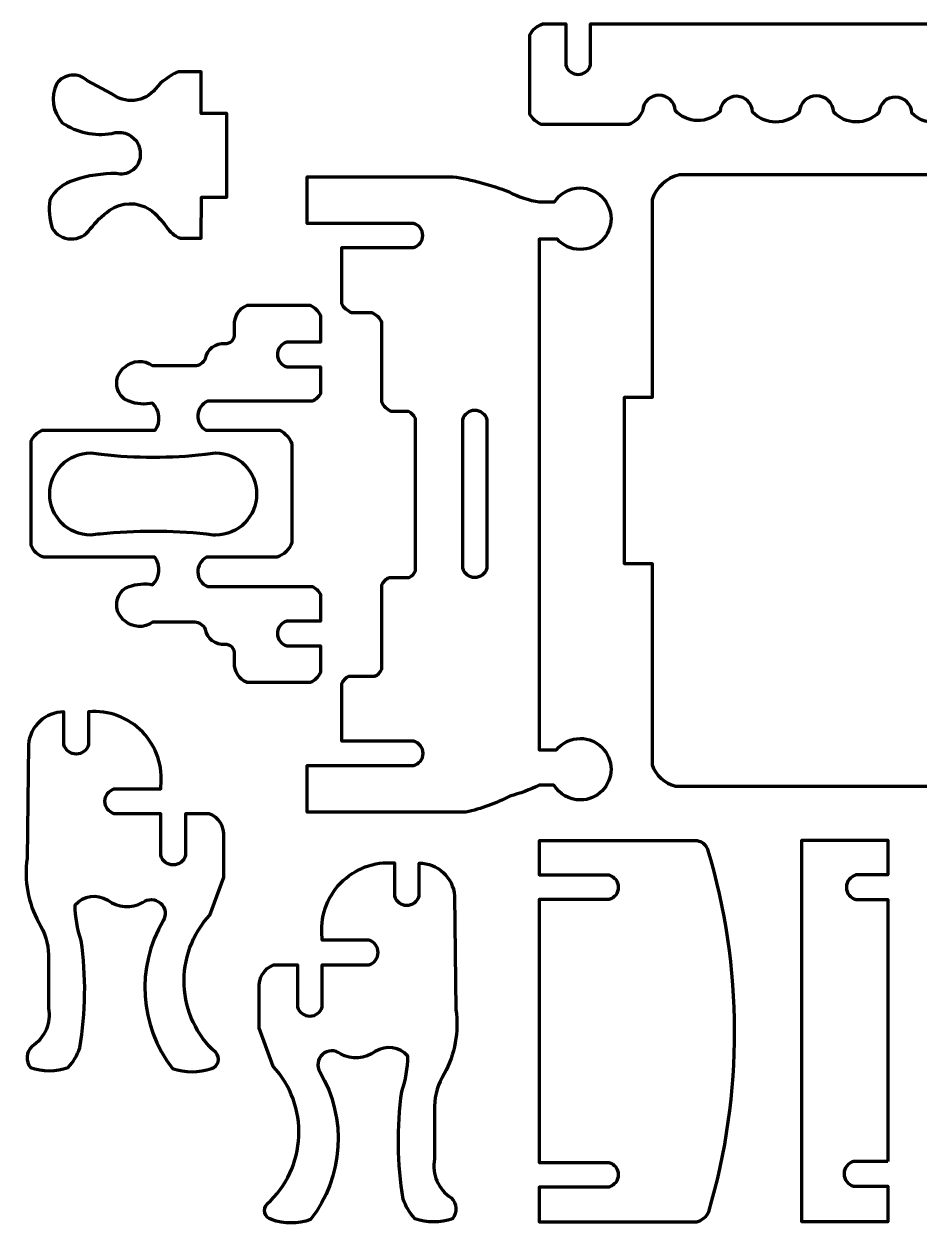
# Model space of a CAD drawing. Header units: centimetres. Extents: x -10.2 to 13.4, y -14.3 to 23.3.
# Drawn here: x -10.11 to 1.56, y -14.27 to 1.37 of the extents above; entities that cross this region are included whole.
import ezdxf

# ---------------------------------------------------------------- set-up
doc = ezdxf.new("R2010")
doc.units = ezdxf.units.CM
doc.header["$MEASUREMENT"] = 0
doc.layers.add('Laag 1', color=7, linetype='Continuous')

msp = doc.modelspace()

# ---------------------------------------------------------------- linework, layer by layer
at = {"layer": 'Laag 1', "lineweight": 100}
for points, knots in [([(6.45982, 1.37192), (6.45982, 1.37192), (6.45982, 0.88635), (6.45982, 0.88635), (6.45982, 0.88635), (6.43966, 0.81418), (6.3739, 0.76427), (6.29897, 0.76427), (6.29897, 0.76427), (6.22404, 0.76427), (6.15828, 0.81418), (6.13813, 0.88635), (6.13813, 0.88635), (6.13813, 0.88635), (6.13813, 1.37192), (6.13813, 1.37192), (6.13813, 1.37192), (6.13813, 1.37192), (-2.72941, 1.37192), (-2.72941, 1.37192), (-2.72941, 1.37192), (-2.72941, 1.37192), (-2.72941, 0.83779), (-2.72941, 0.83779), (-2.72941, 0.83779), (-2.74956, 0.76563), (-2.81532, 0.71571), (-2.89025, 0.71571), (-2.89025, 0.71571), (-2.96518, 0.71571), (-3.03094, 0.76562), (-3.05109, 0.83779), (-3.05109, 0.83779), (-3.05109, 0.83779), (-3.05109, 1.37192), (-3.05109, 1.37192), (-3.05109, 1.37192), (-3.05109, 1.37192), (-3.35282, 1.37192), (-3.35282, 1.37192), (-3.35282, 1.37192), (-3.42526, 1.34958), (-3.48522, 1.29826), (-3.51845, 1.23013), (-3.51845, 1.23013), (-3.51845, 1.23013), (-3.51844, 0.19443), (-3.51844, 0.19443), (-3.51844, 0.19443), (-3.48293, 0.13554), (-3.43023, 0.08893), (-3.36743, 0.0609), (-3.36743, 0.0609), (-3.36743, 0.0609), (-2.2314, 0.0609), (-2.2314, 0.0609), (-2.2314, 0.0609), (-2.14868, 0.09452), (-2.0831, 0.1602), (-2.04963, 0.24298), (-2.04963, 0.24298), (-2.04357, 0.3559), (-1.95026, 0.44434), (-1.83719, 0.44434), (-1.83719, 0.44434), (-1.72412, 0.44434), (-1.63081, 0.35589), (-1.62476, 0.24298), (-1.62476, 0.24298), (-1.54997, 0.16231), (-1.44548, 0.11566), (-1.33548, 0.11384), (-1.33548, 0.11384), (-1.22548, 0.11203), (-1.11951, 0.15519), (-1.04209, 0.23335), (-1.04209, 0.23335), (-1.03348, 0.34612), (-0.93816, 0.43245), (-0.82509, 0.42989), (-0.82509, 0.42989), (-0.71202, 0.42733), (-0.62071, 0.33676), (-0.61722, 0.22371), (-0.61722, 0.22371), (-0.53794, 0.14099), (-0.42833, 0.09421), (-0.31375, 0.09421), (-0.31375, 0.09421), (-0.19917, 0.09421), (-0.08955, 0.14098), (-0.01027, 0.22371), (-0.01027, 0.22371), (-0.00388, 0.34307), (0.09477, 0.43657), (0.2143, 0.43657), (0.2143, 0.43657), (0.33383, 0.43657), (0.43247, 0.34307), (0.43887, 0.22371), (0.43887, 0.22371), (0.51495, 0.14268), (0.6208, 0.0962), (0.73194, 0.09506), (0.73194, 0.09506), (0.84309, 0.09392), (0.94988, 0.13819), (1.02761, 0.21764), (1.02761, 0.21764), (1.03536, 0.33209), (1.13127, 0.42045), (1.24595, 0.41884), (1.24595, 0.41884), (1.36065, 0.41722), (1.45402, 0.32618), (1.45854, 0.21157), (1.45854, 0.21157), (1.53466, 0.13216), (1.63988, 0.08725), (1.74988, 0.08725), (1.74988, 0.08725), (1.85989, 0.08725), (1.96511, 0.13215), (2.04122, 0.21157), (2.04122, 0.21157), (2.04727, 0.32449), (2.14058, 0.41293), (2.25365, 0.41293), (2.25365, 0.41293), (2.36672, 0.41293), (2.46003, 0.32448), (2.46608, 0.21157), (2.46608, 0.21157), (2.54171, 0.13169), (2.64666, 0.08614), (2.75666, 0.08546), (2.75666, 0.08546), (2.86666, 0.0848), (2.97216, 0.12906), (3.04875, 0.208), (3.04875, 0.208), (3.05575, 0.32086), (3.14981, 0.40853), (3.26288, 0.40758), (3.26288, 0.40758), (3.37595, 0.40663), (3.46852, 0.3174), (3.47362, 0.20444), (3.47362, 0.20444), (3.55132, 0.12337), (3.65873, 0.07753), (3.77102, 0.07753), (3.77102, 0.07753), (3.88331, 0.07753), (3.99073, 0.12337), (4.06843, 0.20444), (4.06843, 0.20444), (4.07466, 0.32058), (4.17063, 0.41155), (4.28693, 0.41155), (4.28693, 0.41155), (4.40324, 0.41155), (4.49921, 0.32057), (4.50543, 0.20444), (4.50543, 0.20444), (4.58154, 0.12503), (4.68677, 0.08012), (4.79677, 0.08012), (4.79677, 0.08012), (4.90677, 0.08012), (5.012, 0.12502), (5.0881, 0.20444), (5.0881, 0.20444), (5.10014, 0.31181), (5.18765, 0.39496), (5.2955, 0.40148), (5.2955, 0.40148), (5.40334, 0.408), (5.50024, 0.33598), (5.52511, 0.23084), (5.52511, 0.23084), (5.56209, 0.15407), (5.62604, 0.09357), (5.70475, 0.0609), (5.70475, 0.0609), (5.70475, 0.0609), (6.82244, 0.0609), (6.82244, 0.0609), (6.82244, 0.0609), (6.86682, 0.0852), (6.9016, 0.12386), (6.9211, 0.17054), (6.9211, 0.17054), (6.9211, 0.17054), (6.9211, 1.2316), (6.9211, 1.2316), (6.9211, 1.2316), (6.89876, 1.29627), (6.84883, 1.34768), (6.78484, 1.37191), (6.78484, 1.37191), (6.78484, 1.37191), (6.45982, 1.37192), (6.45982, 1.37192)], [0, 0, 0, 0, 0.01923077, 0.01923077, 0.01923077, 0.01923077, 0.03846154, 0.03846154, 0.03846154, 0.03846154, 0.05769231, 0.05769231, 0.05769231, 0.05769231, 0.07692308, 0.07692308, 0.07692308, 0.07692308, 0.09615385, 0.09615385, 0.09615385, 0.09615385, 0.11538462, 0.11538462, 0.11538462, 0.11538462, 0.13461538, 0.13461538, 0.13461538, 0.13461538, 0.15384615, 0.15384615, 0.15384615, 0.15384615, 0.17307692, 0.17307692, 0.17307692, 0.17307692, 0.19230769, 0.19230769, 0.19230769, 0.19230769, 0.21153846, 0.21153846, 0.21153846, 0.21153846, 0.23076923, 0.23076923, 0.23076923, 0.23076923, 0.25, 0.25, 0.25, 0.25, 0.26923077, 0.26923077, 0.26923077, 0.26923077, 0.28846154, 0.28846154, 0.28846154, 0.28846154, 0.30769231, 0.30769231, 0.30769231, 0.30769231, 0.32692308, 0.32692308, 0.32692308, 0.32692308, 0.34615385, 0.34615385, 0.34615385, 0.34615385, 0.36538462, 0.36538462, 0.36538462, 0.36538462, 0.38461538, 0.38461538, 0.38461538, 0.38461538, 0.40384615, 0.40384615, 0.40384615, 0.40384615, 0.42307692, 0.42307692, 0.42307692, 0.42307692, 0.44230769, 0.44230769, 0.44230769, 0.44230769, 0.46153846, 0.46153846, 0.46153846, 0.46153846, 0.48076923, 0.48076923, 0.48076923, 0.48076923, 0.5, 0.5, 0.5, 0.5, 0.51923077, 0.51923077, 0.51923077, 0.51923077, 0.53846154, 0.53846154, 0.53846154, 0.53846154, 0.55769231, 0.55769231, 0.55769231, 0.55769231, 0.57692308, 0.57692308, 0.57692308, 0.57692308, 0.59615385, 0.59615385, 0.59615385, 0.59615385, 0.61538462, 0.61538462, 0.61538462, 0.61538462, 0.63461538, 0.63461538, 0.63461538, 0.63461538, 0.65384615, 0.65384615, 0.65384615, 0.65384615, 0.67307692, 0.67307692, 0.67307692, 0.67307692, 0.69230769, 0.69230769, 0.69230769, 0.69230769, 0.71153846, 0.71153846, 0.71153846, 0.71153846, 0.73076923, 0.73076923, 0.73076923, 0.73076923, 0.75, 0.75, 0.75, 0.75, 0.76923077, 0.76923077, 0.76923077, 0.76923077, 0.78846154, 0.78846154, 0.78846154, 0.78846154, 0.80769231, 0.80769231, 0.80769231, 0.80769231, 0.82692308, 0.82692308, 0.82692308, 0.82692308, 0.84615385, 0.84615385, 0.84615385, 0.84615385, 0.86538462, 0.86538462, 0.86538462, 0.86538462, 0.88461538, 0.88461538, 0.88461538, 0.88461538, 0.90384615, 0.90384615, 0.90384615, 0.90384615, 0.92307692, 0.92307692, 0.92307692, 0.92307692, 0.94230769, 0.94230769, 0.94230769, 0.94230769, 0.96153846, 0.96153846, 0.96153846, 0.96153846, 1, 1, 1, 1]), ([(-8.10699, 0.74675), (-8.10699, 0.74675), (-7.80351, 0.74675), (-7.80351, 0.74675), (-7.80351, 0.74675), (-7.80351, 0.74675), (-7.80351, 0.20657), (-7.80351, 0.20657), (-7.80351, 0.20657), (-7.80351, 0.20657), (-7.46969, 0.20657), (-7.46969, 0.20657), (-7.46969, 0.20657), (-7.46969, 0.20657), (-7.46969, -0.88594), (-7.46969, -0.88594), (-7.46969, -0.88594), (-7.46969, -0.88594), (-7.79744, -0.88594), (-7.79744, -0.88594), (-7.79744, -0.88594), (-7.79744, -0.88594), (-7.80351, -1.42006), (-7.80351, -1.42006), (-7.80351, -1.42006), (-7.80351, -1.42006), (-8.07057, -1.42006), (-8.07057, -1.42006), (-8.07057, -1.42006), (-8.14805, -1.39117), (-8.21407, -1.33793), (-8.25872, -1.26832), (-8.25872, -1.26832), (-8.31863, -1.18385), (-8.39015, -1.10826), (-8.47116, -1.04375), (-8.47116, -1.04375), (-8.63356, -0.9411), (-8.84169, -0.94589), (-8.9992, -1.05589), (-8.9992, -1.05589), (-9.09283, -1.1251), (-9.17655, -1.20679), (-9.24805, -1.29867), (-9.24805, -1.29867), (-9.30408, -1.3827), (-9.39927, -1.43216), (-9.50025, -1.4297), (-9.50025, -1.4297), (-9.60122, -1.42723), (-9.69388, -1.3732), (-9.74575, -1.28653), (-9.74575, -1.28653), (-9.78053, -1.16847), (-9.79086, -1.04455), (-9.7761, -0.92236), (-9.7761, -0.92236), (-9.70889, -0.79518), (-9.59271, -0.70092), (-9.45442, -0.66137), (-9.45442, -0.66137), (-9.27819, -0.60342), (-9.09366, -0.57472), (-8.90816, -0.5764), (-8.90816, -0.5764), (-8.84038, -0.59317), (-8.76867, -0.58118), (-8.71004, -0.54324), (-8.71004, -0.54324), (-8.65142, -0.5053), (-8.61109, -0.44482), (-8.59862, -0.37611), (-8.59862, -0.37611), (-8.58792, -0.29786), (-8.60511, -0.21837), (-8.64717, -0.15154), (-8.64717, -0.15154), (-8.72343, -0.05491), (-8.85187, -0.01614), (-8.96886, -0.05443), (-8.96886, -0.05443), (-9.19331, -0.09353), (-9.42416, -0.04344), (-9.61222, 0.08517), (-9.61222, 0.08517), (-9.73784, 0.22454), (-9.76663, 0.42606), (-9.68506, 0.59501), (-9.68506, 0.59501), (-9.64003, 0.65773), (-9.56997, 0.69779), (-9.49309, 0.70478), (-9.49309, 0.70478), (-9.4162, 0.71178), (-9.34007, 0.685), (-9.28447, 0.63143), (-9.28447, 0.63143), (-9.28447, 0.63143), (-8.97493, 0.46756), (-8.97493, 0.46756), (-8.97493, 0.46756), (-8.8909, 0.39796), (-8.78236, 0.36516), (-8.67385, 0.37658), (-8.67385, 0.37658), (-8.56534, 0.388), (-8.46602, 0.44268), (-8.39832, 0.52825), (-8.39832, 0.52825), (-8.31906, 0.62226), (-8.21943, 0.69698), (-8.10699, 0.74675)], [0, 0, 0, 0, 0.03448276, 0.03448276, 0.03448276, 0.03448276, 0.06896552, 0.06896552, 0.06896552, 0.06896552, 0.10344828, 0.10344828, 0.10344828, 0.10344828, 0.13793103, 0.13793103, 0.13793103, 0.13793103, 0.17241379, 0.17241379, 0.17241379, 0.17241379, 0.20689655, 0.20689655, 0.20689655, 0.20689655, 0.24137931, 0.24137931, 0.24137931, 0.24137931, 0.27586207, 0.27586207, 0.27586207, 0.27586207, 0.31034483, 0.31034483, 0.31034483, 0.31034483, 0.34482759, 0.34482759, 0.34482759, 0.34482759, 0.37931034, 0.37931034, 0.37931034, 0.37931034, 0.4137931, 0.4137931, 0.4137931, 0.4137931, 0.44827586, 0.44827586, 0.44827586, 0.44827586, 0.48275862, 0.48275862, 0.48275862, 0.48275862, 0.51724138, 0.51724138, 0.51724138, 0.51724138, 0.55172414, 0.55172414, 0.55172414, 0.55172414, 0.5862069, 0.5862069, 0.5862069, 0.5862069, 0.62068966, 0.62068966, 0.62068966, 0.62068966, 0.65517241, 0.65517241, 0.65517241, 0.65517241, 0.68965517, 0.68965517, 0.68965517, 0.68965517, 0.72413793, 0.72413793, 0.72413793, 0.72413793, 0.75862069, 0.75862069, 0.75862069, 0.75862069, 0.79310345, 0.79310345, 0.79310345, 0.79310345, 0.82758621, 0.82758621, 0.82758621, 0.82758621, 0.86206897, 0.86206897, 0.86206897, 0.86206897, 0.89655172, 0.89655172, 0.89655172, 0.89655172, 0.93103448, 0.93103448, 0.93103448, 0.93103448, 1, 1, 1, 1]), ([(-3.79157, -0.81614), (-4.027, -0.72193), (-4.2727, -0.65572), (-4.5236, -0.61889), (-4.5236, -0.61889), (-4.5236, -0.61889), (-6.41966, -0.61889), (-6.41966, -0.61889), (-6.41966, -0.61889), (-6.41966, -0.61889), (-6.41966, -1.22584), (-6.41966, -1.22584), (-6.41966, -1.22584), (-6.41966, -1.22584), (-5.03582, -1.22584), (-5.03582, -1.22584), (-5.03582, -1.22584), (-4.96425, -1.24483), (-4.91443, -1.3096), (-4.91443, -1.38364), (-4.91443, -1.38364), (-4.91443, -1.45768), (-4.96426, -1.52246), (-5.03582, -1.54145), (-5.03582, -1.54145), (-5.03582, -1.54145), (-5.97052, -1.54144), (-5.97052, -1.54144), (-5.97052, -1.54144), (-5.97052, -1.54144), (-5.97052, -2.27308), (-5.97052, -2.27308), (-5.97052, -2.27308), (-5.9432, -2.32801), (-5.89577, -2.37031), (-5.83808, -2.39118), (-5.83808, -2.39118), (-5.83808, -2.39118), (-5.58059, -2.39117), (-5.58059, -2.39117), (-5.58059, -2.39117), (-5.52028, -2.41268), (-5.47216, -2.45913), (-5.44855, -2.51864), (-5.44855, -2.51864), (-5.44855, -2.51864), (-5.44855, -3.55468), (-5.44855, -3.55468), (-5.44855, -3.55468), (-5.42533, -3.61169), (-5.37932, -3.65638), (-5.32166, -3.67792), (-5.32166, -3.67792), (-5.32166, -3.67792), (-5.10172, -3.67791), (-5.10172, -3.67791), (-5.10172, -3.67791), (-5.06073, -3.69529), (-5.02831, -3.72822), (-5.01154, -3.76947), (-5.01154, -3.76947), (-5.01154, -3.76947), (-5.01154, -5.74738), (-5.01154, -5.74738), (-5.01154, -5.74738), (-5.02373, -5.78816), (-5.05322, -5.82154), (-5.09219, -5.83866), (-5.09219, -5.83866), (-5.09219, -5.83866), (-5.34994, -5.83866), (-5.34994, -5.83866), (-5.34994, -5.83866), (-5.39311, -5.85832), (-5.42801, -5.89252), (-5.44855, -5.93529), (-5.44855, -5.93529), (-5.44855, -5.93529), (-5.44855, -7.03652), (-5.44855, -7.03652), (-5.44855, -7.03652), (-5.46625, -7.07867), (-5.50133, -7.11108), (-5.54474, -7.12539), (-5.54474, -7.12539), (-5.54474, -7.12539), (-5.87634, -7.12539), (-5.87634, -7.12539), (-5.87634, -7.12539), (-5.9198, -7.14729), (-5.95342, -7.18474), (-5.97052, -7.23031), (-5.97052, -7.23031), (-5.97052, -7.23031), (-5.97052, -7.97512), (-5.97052, -7.97512), (-5.97052, -7.97512), (-5.97052, -7.97512), (-5.03582, -7.97512), (-5.03582, -7.97512), (-5.03582, -7.97512), (-4.96293, -7.99271), (-4.91157, -8.05794), (-4.91157, -8.13293), (-4.91157, -8.13293), (-4.91157, -8.20791), (-4.96293, -8.27314), (-5.03582, -8.29073), (-5.03582, -8.29073), (-5.03582, -8.29073), (-6.41966, -8.29073), (-6.41966, -8.29073), (-6.41966, -8.29073), (-6.41966, -8.29073), (-6.41966, -8.89768), (-6.41966, -8.89768), (-6.41966, -8.89768), (-6.41966, -8.89768), (-4.353, -8.89768), (-4.353, -8.89768), (-4.353, -8.89768), (-4.15446, -8.85467), (-3.96258, -8.78527), (-3.78247, -8.69132), (-3.78247, -8.69132), (-3.64985, -8.65454), (-3.52085, -8.60579), (-3.39706, -8.54565), (-3.39706, -8.54565), (-3.33343, -8.54565), (-3.26985, -8.54565), (-3.20635, -8.54565), (-3.20635, -8.54565), (-3.13634, -8.66199), (-3.00874, -8.73988), (-2.86294, -8.73988), (-2.86294, -8.73988), (-2.6417, -8.73988), (-2.46235, -8.56053), (-2.46235, -8.33929), (-2.46235, -8.33929), (-2.46235, -8.11805), (-2.6417, -7.9387), (-2.86294, -7.9387), (-2.86294, -7.9387), (-2.98733, -7.9387), (-3.09848, -7.9954), (-3.17196, -8.08437), (-3.17196, -8.08437), (-3.17196, -8.08437), (-3.39705, -8.08437), (-3.39705, -8.08437), (-3.39705, -8.08437), (-3.39705, -8.08437), (-3.39705, -1.43219), (-3.39705, -1.43219), (-3.39705, -1.43219), (-3.39705, -1.43219), (-3.16151, -1.43219), (-3.16151, -1.43219), (-3.16151, -1.43219), (-3.08807, -1.5142), (-2.98152, -1.56573), (-2.86294, -1.56573), (-2.86294, -1.56573), (-2.6417, -1.56572), (-2.46235, -1.38638), (-2.46235, -1.16514), (-2.46235, -1.16514), (-2.46235, -0.9439), (-2.6417, -0.76455), (-2.86294, -0.76455), (-2.86294, -0.76455), (-3.00356, -0.76455), (-3.12726, -0.83701), (-3.19874, -0.94664), (-3.19874, -0.94664), (-3.19874, -0.94664), (-3.39705, -0.94664), (-3.39705, -0.94664), (-3.39705, -0.94664), (-3.53472, -0.92465), (-3.66795, -0.88059), (-3.79157, -0.81614)], [0, 0, 0, 0, 0.0212766, 0.0212766, 0.0212766, 0.0212766, 0.04255319, 0.04255319, 0.04255319, 0.04255319, 0.06382979, 0.06382979, 0.06382979, 0.06382979, 0.08510638, 0.08510638, 0.08510638, 0.08510638, 0.10638298, 0.10638298, 0.10638298, 0.10638298, 0.12765957, 0.12765957, 0.12765957, 0.12765957, 0.14893617, 0.14893617, 0.14893617, 0.14893617, 0.17021277, 0.17021277, 0.17021277, 0.17021277, 0.19148936, 0.19148936, 0.19148936, 0.19148936, 0.21276596, 0.21276596, 0.21276596, 0.21276596, 0.23404255, 0.23404255, 0.23404255, 0.23404255, 0.25531915, 0.25531915, 0.25531915, 0.25531915, 0.27659574, 0.27659574, 0.27659574, 0.27659574, 0.29787234, 0.29787234, 0.29787234, 0.29787234, 0.31914894, 0.31914894, 0.31914894, 0.31914894, 0.34042553, 0.34042553, 0.34042553, 0.34042553, 0.36170213, 0.36170213, 0.36170213, 0.36170213, 0.38297872, 0.38297872, 0.38297872, 0.38297872, 0.40425532, 0.40425532, 0.40425532, 0.40425532, 0.42553191, 0.42553191, 0.42553191, 0.42553191, 0.44680851, 0.44680851, 0.44680851, 0.44680851, 0.46808511, 0.46808511, 0.46808511, 0.46808511, 0.4893617, 0.4893617, 0.4893617, 0.4893617, 0.5106383, 0.5106383, 0.5106383, 0.5106383, 0.53191489, 0.53191489, 0.53191489, 0.53191489, 0.55319149, 0.55319149, 0.55319149, 0.55319149, 0.57446809, 0.57446809, 0.57446809, 0.57446809, 0.59574468, 0.59574468, 0.59574468, 0.59574468, 0.61702128, 0.61702128, 0.61702128, 0.61702128, 0.63829787, 0.63829787, 0.63829787, 0.63829787, 0.65957447, 0.65957447, 0.65957447, 0.65957447, 0.68085106, 0.68085106, 0.68085106, 0.68085106, 0.70212766, 0.70212766, 0.70212766, 0.70212766, 0.72340426, 0.72340426, 0.72340426, 0.72340426, 0.74468085, 0.74468085, 0.74468085, 0.74468085, 0.76595745, 0.76595745, 0.76595745, 0.76595745, 0.78723404, 0.78723404, 0.78723404, 0.78723404, 0.80851064, 0.80851064, 0.80851064, 0.80851064, 0.82978723, 0.82978723, 0.82978723, 0.82978723, 0.85106383, 0.85106383, 0.85106383, 0.85106383, 0.87234043, 0.87234043, 0.87234043, 0.87234043, 0.89361702, 0.89361702, 0.89361702, 0.89361702, 0.91489362, 0.91489362, 0.91489362, 0.91489362, 0.93617021, 0.93617021, 0.93617021, 0.93617021, 0.95744681, 0.95744681, 0.95744681, 0.95744681, 1, 1, 1, 1]), ([(6.62252, -0.59461), (6.79108, -0.64638), (6.92464, -0.77574), (6.98179, -0.94255), (6.98179, -0.94255), (6.98179, -0.94255), (6.9818, -3.49582), (6.9818, -3.49582), (6.9818, -3.49582), (6.9818, -3.49582), (7.37024, -3.49582), (7.37024, -3.49582), (7.37024, -3.49582), (7.37024, -3.49582), (7.37024, -5.65657), (7.37024, -5.65657), (7.37024, -5.65657), (7.37024, -5.65657), (6.9818, -5.65657), (6.9818, -5.65657), (6.9818, -5.65657), (6.9818, -5.65657), (6.9818, -8.32598), (6.9818, -8.32598), (6.9818, -8.32598), (6.94329, -8.43807), (6.85276, -8.52451), (6.73901, -8.55779), (6.73901, -8.55779), (6.73901, -8.55779), (-1.62122, -8.55779), (-1.62122, -8.55779), (-1.62122, -8.55779), (-1.76408, -8.52313), (-1.87965, -8.41845), (-1.92824, -8.2797), (-1.92824, -8.2797), (-1.92824, -8.2797), (-1.92824, -5.65657), (-1.92824, -5.65657), (-1.92824, -5.65657), (-1.92824, -5.65657), (-2.2924, -5.65657), (-2.2924, -5.65657), (-2.2924, -5.65657), (-2.2924, -5.65657), (-2.2924, -3.49582), (-2.2924, -3.49582), (-2.2924, -3.49582), (-2.2924, -3.49582), (-1.92824, -3.49582), (-1.92824, -3.49582), (-1.92824, -3.49582), (-1.92824, -3.49582), (-1.92824, -0.91874), (-1.92824, -0.91874), (-1.92824, -0.91874), (-1.87441, -0.75568), (-1.73915, -0.6327), (-1.57172, -0.59461), (-1.57172, -0.59461), (-1.57172, -0.59461), (6.62252, -0.59461), (6.62252, -0.59461)], [0, 0, 0, 0, 0.05882353, 0.05882353, 0.05882353, 0.05882353, 0.11764706, 0.11764706, 0.11764706, 0.11764706, 0.17647059, 0.17647059, 0.17647059, 0.17647059, 0.23529412, 0.23529412, 0.23529412, 0.23529412, 0.29411765, 0.29411765, 0.29411765, 0.29411765, 0.35294118, 0.35294118, 0.35294118, 0.35294118, 0.41176471, 0.41176471, 0.41176471, 0.41176471, 0.47058824, 0.47058824, 0.47058824, 0.47058824, 0.52941176, 0.52941176, 0.52941176, 0.52941176, 0.58823529, 0.58823529, 0.58823529, 0.58823529, 0.64705882, 0.64705882, 0.64705882, 0.64705882, 0.70588235, 0.70588235, 0.70588235, 0.70588235, 0.76470588, 0.76470588, 0.76470588, 0.76470588, 0.82352941, 0.82352941, 0.82352941, 0.82352941, 0.88235294, 0.88235294, 0.88235294, 0.88235294, 1, 1, 1, 1]), ([(-6.61996, -4.09767), (-6.64888, -4.01924), (-6.70785, -3.95556), (-6.78384, -3.92069), (-6.78384, -3.92069), (-6.78384, -3.92069), (-7.74279, -3.92069), (-7.74279, -3.92069), (-7.74279, -3.92069), (-7.81117, -3.88011), (-7.85106, -3.80464), (-7.84605, -3.72527), (-7.84605, -3.72527), (-7.84104, -3.64591), (-7.79199, -3.57605), (-7.71904, -3.54439), (-7.71904, -3.54439), (-7.71904, -3.54439), (-6.35807, -3.54438), (-6.35807, -3.54438), (-6.35807, -3.54438), (-6.31169, -3.52576), (-6.27334, -3.49142), (-6.24972, -3.44738), (-6.24972, -3.44738), (-6.24972, -3.44738), (-6.24972, -3.09524), (-6.24972, -3.09524), (-6.24972, -3.09524), (-6.24972, -3.09524), (-6.68672, -3.09524), (-6.68672, -3.09524), (-6.68672, -3.09524), (-6.75889, -3.07509), (-6.8088, -3.00933), (-6.8088, -2.9344), (-6.8088, -2.9344), (-6.8088, -2.85946), (-6.75889, -2.79371), (-6.68672, -2.77356), (-6.68672, -2.77356), (-6.68672, -2.77356), (-6.24972, -2.77355), (-6.24972, -2.77355), (-6.24972, -2.77355), (-6.24972, -2.77355), (-6.24972, -2.4264), (-6.24972, -2.4264), (-6.24972, -2.4264), (-6.2746, -2.36635), (-6.32242, -2.31871), (-6.38257, -2.29407), (-6.38257, -2.29407), (-6.38257, -2.29407), (-7.20465, -2.29407), (-7.20465, -2.29407), (-7.20465, -2.29407), (-7.30989, -2.33628), (-7.37546, -2.44202), (-7.36651, -2.55506), (-7.36651, -2.55506), (-7.36651, -2.55506), (-7.36651, -2.66127), (-7.36651, -2.66127), (-7.36651, -2.66127), (-7.36361, -2.69615), (-7.37599, -2.73058), (-7.40045, -2.75562), (-7.40045, -2.75562), (-7.4249, -2.78066), (-7.45903, -2.79385), (-7.49397, -2.79177), (-7.49397, -2.79177), (-7.61526, -2.78249), (-7.72398, -2.86632), (-7.74585, -2.98599), (-7.74585, -2.98599), (-7.77122, -3.04091), (-7.82502, -3.07717), (-7.88545, -3.08007), (-7.88545, -3.08007), (-7.88545, -3.08007), (-8.43474, -3.08007), (-8.43474, -3.08007), (-8.43474, -3.08007), (-8.54553, -3.00048), (-8.69661, -3.00804), (-8.79891, -3.09828), (-8.79891, -3.09828), (-8.86374, -3.14816), (-8.90256, -3.22514), (-8.90256, -3.30693), (-8.90256, -3.30693), (-8.90256, -3.38873), (-8.86604, -3.46625), (-8.80194, -3.51707), (-8.80194, -3.51707), (-8.78261, -3.52738), (-8.76267, -3.5365), (-8.74224, -3.54439), (-8.74224, -3.54439), (-8.64427, -3.58217), (-8.53742, -3.59062), (-8.43474, -3.56866), (-8.43474, -3.56866), (-8.33892, -3.66198), (-8.32469, -3.81093), (-8.40111, -3.92069), (-8.40111, -3.92069), (-8.40111, -3.92069), (-9.87264, -3.92069), (-9.87264, -3.92069), (-9.87264, -3.92069), (-9.93498, -3.94932), (-9.98631, -3.99747), (-10.01888, -4.05783), (-10.01888, -4.05783), (-10.01888, -4.05783), (-10.01888, -5.42318), (-10.01888, -5.42318), (-10.01888, -5.42318), (-9.98976, -5.49705), (-9.92884, -5.55382), (-9.8531, -5.57767), (-9.8531, -5.57767), (-9.8531, -5.57767), (-8.40546, -5.57767), (-8.40546, -5.57767), (-8.40546, -5.57767), (-8.32439, -5.68759), (-8.33689, -5.84048), (-8.43474, -5.93577), (-8.43474, -5.93577), (-8.53742, -5.91381), (-8.64427, -5.92225), (-8.74224, -5.96005), (-8.74224, -5.96005), (-8.76267, -5.96793), (-8.78261, -5.97705), (-8.80194, -5.98736), (-8.80194, -5.98736), (-8.86604, -6.03818), (-8.90256, -6.1157), (-8.90256, -6.1975), (-8.90256, -6.1975), (-8.90256, -6.2793), (-8.86374, -6.35627), (-8.79891, -6.40615), (-8.79891, -6.40615), (-8.69661, -6.49638), (-8.54553, -6.50394), (-8.43474, -6.42436), (-8.43474, -6.42436), (-8.43474, -6.42436), (-7.88545, -6.42436), (-7.88545, -6.42436), (-7.88545, -6.42436), (-7.82502, -6.42726), (-7.77122, -6.46352), (-7.74585, -6.51844), (-7.74585, -6.51844), (-7.72398, -6.63811), (-7.61527, -6.72194), (-7.49397, -6.71266), (-7.49397, -6.71266), (-7.45903, -6.71058), (-7.42491, -6.72378), (-7.40045, -6.74881), (-7.40045, -6.74881), (-7.37599, -6.77385), (-7.36361, -6.80828), (-7.36651, -6.84316), (-7.36651, -6.84316), (-7.36651, -6.84316), (-7.36651, -6.94938), (-7.36651, -6.94938), (-7.36651, -6.94938), (-7.37546, -7.06241), (-7.30989, -7.16815), (-7.20465, -7.21036), (-7.20465, -7.21036), (-7.20465, -7.21036), (-6.38257, -7.21036), (-6.38257, -7.21036), (-6.38257, -7.21036), (-6.32242, -7.18571), (-6.2746, -7.13808), (-6.24972, -7.07802), (-6.24972, -7.07802), (-6.24972, -7.07802), (-6.24972, -6.73087), (-6.24972, -6.73087), (-6.24972, -6.73087), (-6.24972, -6.73087), (-6.68672, -6.73087), (-6.68672, -6.73087), (-6.68672, -6.73087), (-6.75889, -6.71072), (-6.8088, -6.64496), (-6.8088, -6.57003), (-6.8088, -6.57003), (-6.8088, -6.4951), (-6.75889, -6.42934), (-6.68672, -6.40919), (-6.68672, -6.40919), (-6.68672, -6.40919), (-6.24972, -6.40919), (-6.24972, -6.40919), (-6.24972, -6.40919), (-6.24972, -6.40919), (-6.24972, -6.05705), (-6.24972, -6.05705), (-6.24972, -6.05705), (-6.27334, -6.01301), (-6.3117, -5.97867), (-6.35807, -5.96005), (-6.35807, -5.96005), (-6.35807, -5.96005), (-7.71904, -5.96005), (-7.71904, -5.96005), (-7.71904, -5.96005), (-7.79406, -5.92748), (-7.84361, -5.85463), (-7.84635, -5.7729), (-7.84635, -5.7729), (-7.84908, -5.69117), (-7.80451, -5.61517), (-7.73184, -5.57767), (-7.73184, -5.57767), (-7.73184, -5.57767), (-6.81573, -5.57767), (-6.81573, -5.57767), (-6.81573, -5.57767), (-6.72447, -5.54646), (-6.6524, -5.47538), (-6.61996, -5.38455), (-6.61996, -5.38455), (-6.61996, -5.38455), (-6.61996, -4.09767), (-6.61996, -4.09767)], [0, 0, 0, 0, 0.01639344, 0.01639344, 0.01639344, 0.01639344, 0.03278689, 0.03278689, 0.03278689, 0.03278689, 0.04918033, 0.04918033, 0.04918033, 0.04918033, 0.06557377, 0.06557377, 0.06557377, 0.06557377, 0.08196721, 0.08196721, 0.08196721, 0.08196721, 0.09836066, 0.09836066, 0.09836066, 0.09836066, 0.1147541, 0.1147541, 0.1147541, 0.1147541, 0.13114754, 0.13114754, 0.13114754, 0.13114754, 0.14754098, 0.14754098, 0.14754098, 0.14754098, 0.16393443, 0.16393443, 0.16393443, 0.16393443, 0.18032787, 0.18032787, 0.18032787, 0.18032787, 0.19672131, 0.19672131, 0.19672131, 0.19672131, 0.21311475, 0.21311475, 0.21311475, 0.21311475, 0.2295082, 0.2295082, 0.2295082, 0.2295082, 0.24590164, 0.24590164, 0.24590164, 0.24590164, 0.26229508, 0.26229508, 0.26229508, 0.26229508, 0.27868852, 0.27868852, 0.27868852, 0.27868852, 0.29508197, 0.29508197, 0.29508197, 0.29508197, 0.31147541, 0.31147541, 0.31147541, 0.31147541, 0.32786885, 0.32786885, 0.32786885, 0.32786885, 0.3442623, 0.3442623, 0.3442623, 0.3442623, 0.36065574, 0.36065574, 0.36065574, 0.36065574, 0.37704918, 0.37704918, 0.37704918, 0.37704918, 0.39344262, 0.39344262, 0.39344262, 0.39344262, 0.40983607, 0.40983607, 0.40983607, 0.40983607, 0.42622951, 0.42622951, 0.42622951, 0.42622951, 0.44262295, 0.44262295, 0.44262295, 0.44262295, 0.45901639, 0.45901639, 0.45901639, 0.45901639, 0.47540984, 0.47540984, 0.47540984, 0.47540984, 0.49180328, 0.49180328, 0.49180328, 0.49180328, 0.50819672, 0.50819672, 0.50819672, 0.50819672, 0.52459016, 0.52459016, 0.52459016, 0.52459016, 0.54098361, 0.54098361, 0.54098361, 0.54098361, 0.55737705, 0.55737705, 0.55737705, 0.55737705, 0.57377049, 0.57377049, 0.57377049, 0.57377049, 0.59016393, 0.59016393, 0.59016393, 0.59016393, 0.60655738, 0.60655738, 0.60655738, 0.60655738, 0.62295082, 0.62295082, 0.62295082, 0.62295082, 0.63934426, 0.63934426, 0.63934426, 0.63934426, 0.6557377, 0.6557377, 0.6557377, 0.6557377, 0.67213115, 0.67213115, 0.67213115, 0.67213115, 0.68852459, 0.68852459, 0.68852459, 0.68852459, 0.70491803, 0.70491803, 0.70491803, 0.70491803, 0.72131148, 0.72131148, 0.72131148, 0.72131148, 0.73770492, 0.73770492, 0.73770492, 0.73770492, 0.75409836, 0.75409836, 0.75409836, 0.75409836, 0.7704918, 0.7704918, 0.7704918, 0.7704918, 0.78688525, 0.78688525, 0.78688525, 0.78688525, 0.80327869, 0.80327869, 0.80327869, 0.80327869, 0.81967213, 0.81967213, 0.81967213, 0.81967213, 0.83606557, 0.83606557, 0.83606557, 0.83606557, 0.85245902, 0.85245902, 0.85245902, 0.85245902, 0.86885246, 0.86885246, 0.86885246, 0.86885246, 0.8852459, 0.8852459, 0.8852459, 0.8852459, 0.90163934, 0.90163934, 0.90163934, 0.90163934, 0.91803279, 0.91803279, 0.91803279, 0.91803279, 0.93442623, 0.93442623, 0.93442623, 0.93442623, 0.95081967, 0.95081967, 0.95081967, 0.95081967, 0.96721311, 0.96721311, 0.96721311, 0.96721311, 1, 1, 1, 1]), ([(-4.07684, -4.74159), (-4.07684, -4.74159), (-4.07684, -5.71575), (-4.07684, -5.71575), (-4.07684, -5.71575), (-4.09699, -5.78792), (-4.16275, -5.83783), (-4.23768, -5.83783), (-4.23768, -5.83783), (-4.31261, -5.83783), (-4.37837, -5.78792), (-4.39852, -5.71575), (-4.39852, -5.71575), (-4.39852, -5.71575), (-4.39852, -4.7598), (-4.39852, -4.7598), (-4.39852, -4.7598), (-4.39852, -4.7598), (-4.39852, -3.78564), (-4.39852, -3.78564), (-4.39852, -3.78564), (-4.37837, -3.71347), (-4.31261, -3.66357), (-4.23768, -3.66357), (-4.23768, -3.66357), (-4.16275, -3.66356), (-4.09699, -3.71348), (-4.07684, -3.78565), (-4.07684, -3.78565), (-4.07684, -3.78565), (-4.07684, -4.74159), (-4.07684, -4.74159)], [0, 0, 0, 0, 0.11111111, 0.11111111, 0.11111111, 0.11111111, 0.22222222, 0.22222222, 0.22222222, 0.22222222, 0.33333333, 0.33333333, 0.33333333, 0.33333333, 0.44444444, 0.44444444, 0.44444444, 0.44444444, 0.55555556, 0.55555556, 0.55555556, 0.55555556, 0.66666667, 0.66666667, 0.66666667, 0.66666667, 0.77777778, 0.77777778, 0.77777778, 0.77777778, 1, 1, 1, 1]), ([(-7.75154, -4.23367), (-8.20108, -4.28584), (-8.65516, -4.28585), (-9.1047, -4.23368), (-9.1047, -4.23368), (-9.15004, -4.22841), (-9.19533, -4.22262), (-9.24054, -4.2163), (-9.24054, -4.2163), (-9.53651, -4.2163), (-9.77645, -4.45624), (-9.77645, -4.75222), (-9.77645, -4.75222), (-9.77645, -5.04819), (-9.53651, -5.28813), (-9.24054, -5.28813), (-9.24054, -5.28813), (-9.19972, -5.28305), (-9.15886, -5.27835), (-9.11796, -5.27404), (-9.11796, -5.27404), (-8.65739, -5.22774), (-8.19332, -5.22812), (-7.73282, -5.27515), (-7.73282, -5.27515), (-7.69454, -5.28376), (-7.65563, -5.28813), (-7.61571, -5.28813), (-7.61571, -5.28813), (-7.31973, -5.28813), (-7.07979, -5.04819), (-7.07979, -4.75222), (-7.07979, -4.75222), (-7.07979, -4.45624), (-7.31973, -4.2163), (-7.61571, -4.2163), (-7.61571, -4.2163), (-7.61571, -4.2163), (-7.75154, -4.23367), (-7.75154, -4.23367)], [0, 0, 0, 0, 0.09090909, 0.09090909, 0.09090909, 0.09090909, 0.18181818, 0.18181818, 0.18181818, 0.18181818, 0.27272727, 0.27272727, 0.27272727, 0.27272727, 0.36363636, 0.36363636, 0.36363636, 0.36363636, 0.45454545, 0.45454545, 0.45454545, 0.45454545, 0.54545455, 0.54545455, 0.54545455, 0.54545455, 0.63636364, 0.63636364, 0.63636364, 0.63636364, 0.72727273, 0.72727273, 0.72727273, 0.72727273, 0.81818182, 0.81818182, 0.81818182, 0.81818182, 1, 1, 1, 1]), ([(-10.05247, -8.01997), (-10.0349, -7.77839), (-9.83339, -7.59161), (-9.59118, -7.59238), (-9.59118, -7.59238), (-9.59118, -7.59238), (-9.59118, -8.01997), (-9.59118, -8.01997), (-9.59118, -8.01997), (-9.57103, -8.09214), (-9.50527, -8.14205), (-9.43034, -8.14205), (-9.43034, -8.14205), (-9.35541, -8.14205), (-9.28965, -8.09214), (-9.2695, -8.01997), (-9.2695, -8.01997), (-9.2695, -8.01997), (-9.2695, -7.58964), (-9.2695, -7.58964), (-9.2695, -7.58964), (-9.00757, -7.5676), (-8.74964, -7.66463), (-8.56718, -7.85385), (-8.56718, -7.85385), (-8.38473, -8.04307), (-8.29716, -8.30437), (-8.32873, -8.56533), (-8.32873, -8.56533), (-8.32873, -8.56533), (-8.32873, -8.59657), (-8.32873, -8.59657), (-8.32873, -8.59657), (-8.32873, -8.59657), (-8.33308, -8.59657), (-8.33308, -8.59657), (-8.33308, -8.59657), (-8.33308, -8.59657), (-8.93568, -8.59657), (-8.93568, -8.59657), (-8.93568, -8.59657), (-9.00785, -8.61672), (-9.05776, -8.68248), (-9.05776, -8.75741), (-9.05776, -8.75741), (-9.05776, -8.83234), (-9.00785, -8.8981), (-8.93568, -8.91826), (-8.93568, -8.91826), (-8.93568, -8.91826), (-8.32873, -8.91825), (-8.32873, -8.91825), (-8.32873, -8.91825), (-8.32873, -8.91825), (-8.32873, -9.46451), (-8.32873, -9.46451), (-8.32873, -9.46451), (-8.30857, -9.53668), (-8.24282, -9.58659), (-8.16789, -9.58659), (-8.16789, -9.58659), (-8.09295, -9.58659), (-8.0272, -9.53668), (-8.00704, -9.46451), (-8.00704, -9.46451), (-8.00704, -9.46451), (-8.00704, -8.91825), (-8.00704, -8.91825), (-8.00704, -8.91825), (-8.00704, -8.91825), (-7.89172, -8.91825), (-7.89172, -8.91825), (-7.89172, -8.91825), (-7.89172, -8.91825), (-7.6975, -8.91825), (-7.6975, -8.91825), (-7.6975, -8.91825), (-7.57253, -8.96421), (-7.49494, -9.08937), (-7.50935, -9.22173), (-7.50935, -9.22173), (-7.50935, -9.22173), (-7.50934, -9.74371), (-7.50934, -9.74371), (-7.50934, -9.74371), (-7.50934, -9.74371), (-7.69143, -10.24141), (-7.69143, -10.24141), (-7.69143, -10.24141), (-7.91938, -10.48884), (-8.03923, -10.81697), (-8.02441, -11.15307), (-8.02441, -11.15307), (-8.0096, -11.48917), (-7.86136, -11.80549), (-7.61253, -12.03191), (-7.61253, -12.03191), (-7.58255, -12.06345), (-7.57107, -12.10828), (-7.58221, -12.15035), (-7.58221, -12.15035), (-7.59334, -12.19241), (-7.6255, -12.22569), (-7.66715, -12.23827), (-7.66715, -12.23827), (-7.83237, -12.29495), (-8.01177, -12.29495), (-8.17699, -12.23827), (-8.17699, -12.23827), (-8.6075, -11.68224), (-8.65559, -10.91997), (-8.29838, -10.31424), (-8.29838, -10.31424), (-8.25268, -10.23931), (-8.26723, -10.14241), (-8.33291, -10.08419), (-8.33291, -10.08419), (-8.39859, -10.02597), (-8.49654, -10.02317), (-8.56544, -10.07753), (-8.56544, -10.07753), (-8.71041, -10.15568), (-8.88734, -10.14389), (-9.02065, -10.04718), (-9.02065, -10.04718), (-9.15769, -9.95907), (-9.33863, -9.98492), (-9.44552, -10.10788), (-9.44552, -10.10788), (-9.44317, -10.26479), (-9.41655, -10.42039), (-9.36661, -10.56916), (-9.36661, -10.56916), (-9.29952, -11.0346), (-9.30566, -11.50767), (-9.38482, -11.97121), (-9.38482, -11.97121), (-9.417, -12.06587), (-9.46869, -12.15272), (-9.53656, -12.22613), (-9.53656, -12.22613), (-9.69554, -12.28279), (-9.86921, -12.28279), (-10.02819, -12.22613), (-10.02819, -12.22613), (-10.09211, -12.1436), (-10.08429, -12.02632), (-10.00998, -11.95301), (-10.00998, -11.95301), (-9.84171, -11.84494), (-9.7554, -11.64593), (-9.79148, -11.44924), (-9.79148, -11.44924), (-9.79148, -11.44924), (-9.79148, -10.75731), (-9.79148, -10.75731), (-9.79148, -10.75731), (-9.79652, -10.60895), (-9.84047, -10.46453), (-9.91894, -10.33852), (-9.91894, -10.33852), (-10.05795, -10.08279), (-10.11114, -9.78917), (-10.07067, -9.50093), (-10.07067, -9.50093), (-10.07067, -9.50093), (-10.05247, -8.01997), (-10.05247, -8.01997)], [0, 0, 0, 0, 0.02325581, 0.02325581, 0.02325581, 0.02325581, 0.04651163, 0.04651163, 0.04651163, 0.04651163, 0.06976744, 0.06976744, 0.06976744, 0.06976744, 0.09302326, 0.09302326, 0.09302326, 0.09302326, 0.11627907, 0.11627907, 0.11627907, 0.11627907, 0.13953488, 0.13953488, 0.13953488, 0.13953488, 0.1627907, 0.1627907, 0.1627907, 0.1627907, 0.18604651, 0.18604651, 0.18604651, 0.18604651, 0.20930233, 0.20930233, 0.20930233, 0.20930233, 0.23255814, 0.23255814, 0.23255814, 0.23255814, 0.25581395, 0.25581395, 0.25581395, 0.25581395, 0.27906977, 0.27906977, 0.27906977, 0.27906977, 0.30232558, 0.30232558, 0.30232558, 0.30232558, 0.3255814, 0.3255814, 0.3255814, 0.3255814, 0.34883721, 0.34883721, 0.34883721, 0.34883721, 0.37209302, 0.37209302, 0.37209302, 0.37209302, 0.39534884, 0.39534884, 0.39534884, 0.39534884, 0.41860465, 0.41860465, 0.41860465, 0.41860465, 0.44186047, 0.44186047, 0.44186047, 0.44186047, 0.46511628, 0.46511628, 0.46511628, 0.46511628, 0.48837209, 0.48837209, 0.48837209, 0.48837209, 0.51162791, 0.51162791, 0.51162791, 0.51162791, 0.53488372, 0.53488372, 0.53488372, 0.53488372, 0.55813953, 0.55813953, 0.55813953, 0.55813953, 0.58139535, 0.58139535, 0.58139535, 0.58139535, 0.60465116, 0.60465116, 0.60465116, 0.60465116, 0.62790698, 0.62790698, 0.62790698, 0.62790698, 0.65116279, 0.65116279, 0.65116279, 0.65116279, 0.6744186, 0.6744186, 0.6744186, 0.6744186, 0.69767442, 0.69767442, 0.69767442, 0.69767442, 0.72093023, 0.72093023, 0.72093023, 0.72093023, 0.74418605, 0.74418605, 0.74418605, 0.74418605, 0.76744186, 0.76744186, 0.76744186, 0.76744186, 0.79069767, 0.79069767, 0.79069767, 0.79069767, 0.81395349, 0.81395349, 0.81395349, 0.81395349, 0.8372093, 0.8372093, 0.8372093, 0.8372093, 0.86046512, 0.86046512, 0.86046512, 0.86046512, 0.88372093, 0.88372093, 0.88372093, 0.88372093, 0.90697674, 0.90697674, 0.90697674, 0.90697674, 0.93023256, 0.93023256, 0.93023256, 0.93023256, 0.95348837, 0.95348837, 0.95348837, 0.95348837, 1, 1, 1, 1]), ([(-1.34303, -14.23884), (-1.34303, -14.23884), (-3.39705, -14.23884), (-3.39705, -14.23884), (-3.39705, -14.23884), (-3.39705, -14.23884), (-3.39705, -13.78363), (-3.39705, -13.78363), (-3.39705, -13.78363), (-3.39705, -13.78363), (-2.48966, -13.78363), (-2.48966, -13.78363), (-2.48966, -13.78363), (-2.41749, -13.76348), (-2.36758, -13.69772), (-2.36758, -13.62279), (-2.36758, -13.62279), (-2.36758, -13.54786), (-2.4175, -13.4821), (-2.48967, -13.46195), (-2.48967, -13.46195), (-2.48967, -13.46195), (-3.39705, -13.46195), (-3.39705, -13.46195), (-3.39705, -13.46195), (-3.39705, -13.46195), (-3.39705, -10.03875), (-3.39705, -10.03875), (-3.39705, -10.03875), (-3.39705, -10.03875), (-2.48966, -10.03875), (-2.48966, -10.03875), (-2.48966, -10.03875), (-2.41749, -10.0186), (-2.36758, -9.95284), (-2.36758, -9.87791), (-2.36758, -9.87791), (-2.36758, -9.80298), (-2.4175, -9.73722), (-2.48967, -9.71707), (-2.48967, -9.71707), (-2.48967, -9.71707), (-3.39705, -9.71707), (-3.39705, -9.71707), (-3.39705, -9.71707), (-3.39705, -9.71707), (-3.39705, -9.27399), (-3.39705, -9.27399), (-3.39705, -9.27399), (-3.39705, -9.27399), (-1.33343, -9.27399), (-1.33343, -9.27399), (-1.33343, -9.27399), (-1.27739, -9.28322), (-1.22977, -9.32004), (-1.20673, -9.37195), (-1.20673, -9.37195), (-1.20435, -9.37565), (-1.20207, -9.37942), (-1.1999, -9.38324), (-1.1999, -9.38324), (-0.73952, -10.92301), (-0.7353, -12.5632), (-1.18776, -14.10531), (-1.18776, -14.10531), (-1.2194, -14.16893), (-1.27539, -14.21708), (-1.34303, -14.23884)], [0, 0, 0, 0, 0.05555556, 0.05555556, 0.05555556, 0.05555556, 0.11111111, 0.11111111, 0.11111111, 0.11111111, 0.16666667, 0.16666667, 0.16666667, 0.16666667, 0.22222222, 0.22222222, 0.22222222, 0.22222222, 0.27777778, 0.27777778, 0.27777778, 0.27777778, 0.33333333, 0.33333333, 0.33333333, 0.33333333, 0.38888889, 0.38888889, 0.38888889, 0.38888889, 0.44444444, 0.44444444, 0.44444444, 0.44444444, 0.5, 0.5, 0.5, 0.5, 0.55555556, 0.55555556, 0.55555556, 0.55555556, 0.61111111, 0.61111111, 0.61111111, 0.61111111, 0.66666667, 0.66666667, 0.66666667, 0.66666667, 0.72222222, 0.72222222, 0.72222222, 0.72222222, 0.77777778, 0.77777778, 0.77777778, 0.77777778, 0.83333333, 0.83333333, 0.83333333, 0.83333333, 0.88888889, 0.88888889, 0.88888889, 0.88888889, 1, 1, 1, 1]), ([(1.14293, -13.44981), (1.14293, -13.44981), (1.14293, -10.03875), (1.14293, -10.03875), (1.14293, -10.03875), (1.14293, -10.03875), (0.72717, -10.03875), (0.72717, -10.03875), (0.72717, -10.03875), (0.655, -10.0186), (0.60509, -9.95284), (0.60509, -9.87791), (0.60509, -9.87791), (0.60509, -9.80298), (0.655, -9.73722), (0.72717, -9.71707), (0.72717, -9.71707), (0.72717, -9.71707), (1.14293, -9.71707), (1.14293, -9.71707), (1.14293, -9.71707), (1.14293, -9.71707), (1.14293, -9.26185), (1.14293, -9.26185), (1.14293, -9.26185), (1.14293, -9.26185), (0.02614, -9.26185), (0.02614, -9.26185), (0.02614, -9.26185), (0.02614, -9.26185), (0.02614, -14.23884), (0.02614, -14.23884), (0.02614, -14.23884), (0.02614, -14.23884), (1.14293, -14.23884), (1.14293, -14.23884), (1.14293, -14.23884), (1.14293, -14.23884), (1.14293, -13.77149), (1.14293, -13.77149), (1.14293, -13.77149), (1.14293, -13.77149), (0.69682, -13.77149), (0.69682, -13.77149), (0.69682, -13.77149), (0.62465, -13.75134), (0.57474, -13.68558), (0.57474, -13.61065), (0.57474, -13.61065), (0.57474, -13.53572), (0.62465, -13.46996), (0.69682, -13.44981), (0.69682, -13.44981), (0.69682, -13.44981), (1.14293, -13.44981), (1.14293, -13.44981)], [0, 0, 0, 0, 0.06666667, 0.06666667, 0.06666667, 0.06666667, 0.13333333, 0.13333333, 0.13333333, 0.13333333, 0.2, 0.2, 0.2, 0.2, 0.26666667, 0.26666667, 0.26666667, 0.26666667, 0.33333333, 0.33333333, 0.33333333, 0.33333333, 0.4, 0.4, 0.4, 0.4, 0.46666667, 0.46666667, 0.46666667, 0.46666667, 0.53333333, 0.53333333, 0.53333333, 0.53333333, 0.6, 0.6, 0.6, 0.6, 0.66666667, 0.66666667, 0.66666667, 0.66666667, 0.73333333, 0.73333333, 0.73333333, 0.73333333, 0.8, 0.8, 0.8, 0.8, 0.86666667, 0.86666667, 0.86666667, 0.86666667, 1, 1, 1, 1]), ([(-4.5017, -9.99019), (-4.51927, -9.74862), (-4.72078, -9.56183), (-4.96299, -9.56261), (-4.96299, -9.56261), (-4.96299, -9.56261), (-4.96299, -9.99019), (-4.96299, -9.99019), (-4.96299, -9.99019), (-4.98314, -10.06236), (-5.0489, -10.11227), (-5.12383, -10.11227), (-5.12383, -10.11227), (-5.19875, -10.11227), (-5.26452, -10.06236), (-5.28467, -9.99019), (-5.28467, -9.99019), (-5.28467, -9.99019), (-5.28467, -9.55987), (-5.28467, -9.55987), (-5.28467, -9.55987), (-5.5466, -9.53782), (-5.80454, -9.63486), (-5.98698, -9.82408), (-5.98698, -9.82408), (-6.16943, -10.0133), (-6.25701, -10.2746), (-6.22544, -10.53555), (-6.22544, -10.53555), (-6.22544, -10.53555), (-6.22544, -10.56679), (-6.22544, -10.56679), (-6.22544, -10.56679), (-6.22544, -10.56679), (-6.22109, -10.56679), (-6.22109, -10.56679), (-6.22109, -10.56679), (-6.22109, -10.56679), (-5.61849, -10.56679), (-5.61849, -10.56679), (-5.61849, -10.56679), (-5.54632, -10.58695), (-5.49641, -10.65271), (-5.49641, -10.72764), (-5.49641, -10.72764), (-5.49641, -10.80257), (-5.54632, -10.86833), (-5.61849, -10.88848), (-5.61849, -10.88848), (-5.61849, -10.88848), (-6.22544, -10.88848), (-6.22544, -10.88848), (-6.22544, -10.88848), (-6.22544, -10.88848), (-6.22544, -11.43473), (-6.22544, -11.43473), (-6.22544, -11.43473), (-6.24559, -11.5069), (-6.31135, -11.55682), (-6.38628, -11.55682), (-6.38628, -11.55682), (-6.46121, -11.55681), (-6.52697, -11.5069), (-6.54713, -11.43473), (-6.54713, -11.43473), (-6.54713, -11.43473), (-6.54713, -10.88848), (-6.54713, -10.88848), (-6.54713, -10.88848), (-6.54713, -10.88848), (-6.66244, -10.88848), (-6.66244, -10.88848), (-6.66244, -10.88848), (-6.66244, -10.88848), (-6.85667, -10.88848), (-6.85667, -10.88848), (-6.85667, -10.88848), (-6.98163, -10.93443), (-7.05923, -11.05959), (-7.04482, -11.19195), (-7.04482, -11.19195), (-7.04482, -11.19195), (-7.04482, -11.71393), (-7.04482, -11.71393), (-7.04482, -11.71393), (-7.04482, -11.71393), (-6.86274, -12.21163), (-6.86274, -12.21163), (-6.86274, -12.21163), (-6.63479, -12.45906), (-6.51494, -12.78719), (-6.52976, -13.12329), (-6.52976, -13.12329), (-6.54457, -13.4594), (-6.69281, -13.77571), (-6.94164, -14.00213), (-6.94164, -14.00213), (-6.97162, -14.03367), (-6.9831, -14.0785), (-6.97196, -14.12057), (-6.97196, -14.12057), (-6.96083, -14.16264), (-6.92867, -14.19592), (-6.88702, -14.2085), (-6.88702, -14.2085), (-6.7218, -14.26518), (-6.5424, -14.26518), (-6.37718, -14.2085), (-6.37718, -14.2085), (-5.94667, -13.65247), (-5.89858, -12.89019), (-6.25579, -12.28446), (-6.25579, -12.28446), (-6.30148, -12.20953), (-6.28694, -12.11263), (-6.22126, -12.05441), (-6.22126, -12.05441), (-6.15558, -11.9962), (-6.05764, -11.99339), (-5.98873, -12.04775), (-5.98873, -12.04775), (-5.84376, -12.1259), (-5.66683, -12.11411), (-5.53352, -12.01741), (-5.53352, -12.01741), (-5.39648, -11.9293), (-5.21554, -11.95515), (-5.10865, -12.0781), (-5.10865, -12.0781), (-5.111, -12.23501), (-5.13762, -12.39061), (-5.18756, -12.53938), (-5.18756, -12.53938), (-5.25465, -13.00482), (-5.24851, -13.4779), (-5.16935, -13.94144), (-5.16935, -13.94144), (-5.13717, -14.0361), (-5.08548, -14.12294), (-5.01761, -14.19636), (-5.01761, -14.19636), (-4.85863, -14.25301), (-4.68496, -14.25301), (-4.52598, -14.19636), (-4.52598, -14.19636), (-4.46206, -14.11383), (-4.46988, -13.99655), (-4.54419, -13.92323), (-4.54419, -13.92323), (-4.71245, -13.81516), (-4.79877, -13.61616), (-4.76269, -13.41946), (-4.76269, -13.41946), (-4.76269, -13.41946), (-4.76269, -12.72754), (-4.76269, -12.72754), (-4.76269, -12.72754), (-4.75765, -12.57918), (-4.7137, -12.43475), (-4.63523, -12.30874), (-4.63523, -12.30874), (-4.49622, -12.05301), (-4.44303, -11.7594), (-4.4835, -11.47115), (-4.4835, -11.47115), (-4.4835, -11.47115), (-4.5017, -9.99019), (-4.5017, -9.99019)], [0, 0, 0, 0, 0.02325581, 0.02325581, 0.02325581, 0.02325581, 0.04651163, 0.04651163, 0.04651163, 0.04651163, 0.06976744, 0.06976744, 0.06976744, 0.06976744, 0.09302326, 0.09302326, 0.09302326, 0.09302326, 0.11627907, 0.11627907, 0.11627907, 0.11627907, 0.13953488, 0.13953488, 0.13953488, 0.13953488, 0.1627907, 0.1627907, 0.1627907, 0.1627907, 0.18604651, 0.18604651, 0.18604651, 0.18604651, 0.20930233, 0.20930233, 0.20930233, 0.20930233, 0.23255814, 0.23255814, 0.23255814, 0.23255814, 0.25581395, 0.25581395, 0.25581395, 0.25581395, 0.27906977, 0.27906977, 0.27906977, 0.27906977, 0.30232558, 0.30232558, 0.30232558, 0.30232558, 0.3255814, 0.3255814, 0.3255814, 0.3255814, 0.34883721, 0.34883721, 0.34883721, 0.34883721, 0.37209302, 0.37209302, 0.37209302, 0.37209302, 0.39534884, 0.39534884, 0.39534884, 0.39534884, 0.41860465, 0.41860465, 0.41860465, 0.41860465, 0.44186047, 0.44186047, 0.44186047, 0.44186047, 0.46511628, 0.46511628, 0.46511628, 0.46511628, 0.48837209, 0.48837209, 0.48837209, 0.48837209, 0.51162791, 0.51162791, 0.51162791, 0.51162791, 0.53488372, 0.53488372, 0.53488372, 0.53488372, 0.55813953, 0.55813953, 0.55813953, 0.55813953, 0.58139535, 0.58139535, 0.58139535, 0.58139535, 0.60465116, 0.60465116, 0.60465116, 0.60465116, 0.62790698, 0.62790698, 0.62790698, 0.62790698, 0.65116279, 0.65116279, 0.65116279, 0.65116279, 0.6744186, 0.6744186, 0.6744186, 0.6744186, 0.69767442, 0.69767442, 0.69767442, 0.69767442, 0.72093023, 0.72093023, 0.72093023, 0.72093023, 0.74418605, 0.74418605, 0.74418605, 0.74418605, 0.76744186, 0.76744186, 0.76744186, 0.76744186, 0.79069767, 0.79069767, 0.79069767, 0.79069767, 0.81395349, 0.81395349, 0.81395349, 0.81395349, 0.8372093, 0.8372093, 0.8372093, 0.8372093, 0.86046512, 0.86046512, 0.86046512, 0.86046512, 0.88372093, 0.88372093, 0.88372093, 0.88372093, 0.90697674, 0.90697674, 0.90697674, 0.90697674, 0.93023256, 0.93023256, 0.93023256, 0.93023256, 0.95348837, 0.95348837, 0.95348837, 0.95348837, 1, 1, 1, 1])]:
    msp.add_open_spline(points, degree=3, knots=knots, dxfattribs=at)

doc.saveas('drawing.dxf')
